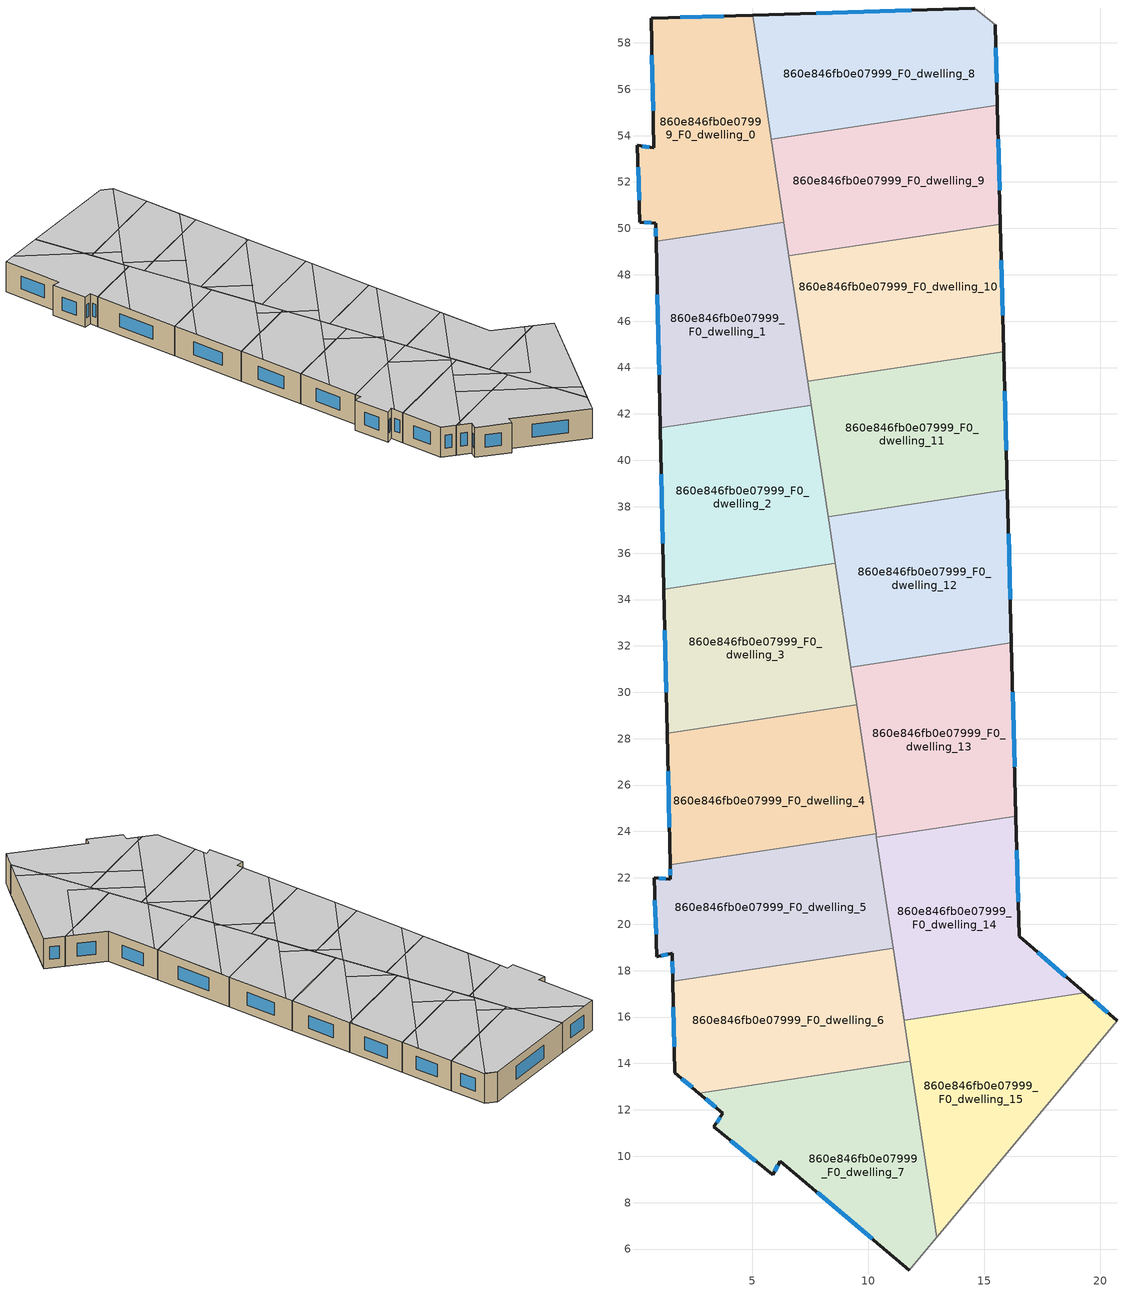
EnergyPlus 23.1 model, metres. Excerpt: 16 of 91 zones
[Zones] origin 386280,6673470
860e846fb0e07999_F0_dwelling_0
 floor ground (EU_floor_Construction): 5.01,59.19 6.36,50.27 0.85,49.44 0.84,50.23 0.15,50.27 0.05,53.58 0.76,53.47 0.64,59.05 z0
 wall outside (EU_wall_Construction): 5.01,59.19 0.64,59.05 0.76,53.47 0.05,53.58 0.15,50.27 0.84,50.23 0.85,49.44 z0:3
 wall to 860e846fb0e07999_F0_dwelling_1 (EU_wall_Construction): 0.85,49.44 6.36,50.27 z0:3
 wall to 860e846fb0e07999_F0_dwelling_8 (EU_wall_Construction): 5.82,53.83 5.01,59.19 z0:3
 wall to 860e846fb0e07999_F0_dwelling_9 (EU_wall_Construction): 6.36,50.27 5.82,53.83 z0:3
 window (EU_Window_Construction): 0.56,53.5 0.25,53.54 / 0.67,57.46 0.73,55.06 / 3.76,59.15 1.89,59.09 / 0.84,50 0.85,49.66 / 0.34,50.26 0.64,50.24 / 0.08,52.63 0.12,51.21 z0.86:2.14
 ceiling to 860e846fb0e07999_F1_dwelling_1 (EU_floor_Construction): 5.58,50.15 6.28,50.77 5.72,54.51 1.7,59.09 0.64,59.05 0.76,53.47 0.05,53.58 0.15,50.27 0.84,50.23 0.85,49.44 z3
 ceiling to 860e846fb0e07999_F1_dwelling_0 (EU_floor_Construction): 5.72,54.51 5.01,59.19 1.7,59.09 z3
 ceiling to 860e846fb0e07999_F1_dwelling_3 (EU_floor_Construction): 6.36,50.27 6.28,50.77 5.58,50.15 z3
860e846fb0e07999_F0_dwelling_1
 floor ground (EU_floor_Construction): 6.36,50.27 7.55,42.38 1.03,41.39 0.85,49.44 z0
 wall outside (EU_wall_Construction): 0.85,49.44 1.03,41.39 z0:3
 wall to 860e846fb0e07999_F0_dwelling_2 (EU_wall_Construction): 1.03,41.39 7.55,42.38 z0:3
 wall to 860e846fb0e07999_F0_dwelling_10 (EU_wall_Construction): 7.39,43.42 6.58,48.81 z0:3
 wall to 860e846fb0e07999_F0_dwelling_11 (EU_wall_Construction): 7.55,42.38 7.39,43.42 z0:3
 wall to 860e846fb0e07999_F0_dwelling_9 (EU_wall_Construction): 6.58,48.81 6.36,50.27 z0:3
 window (EU_Window_Construction): 0.91,47.14 0.98,43.69 z0.86:2.14
 ceiling to 860e846fb0e07999_F1_dwelling_3 (EU_floor_Construction): 4.25,41.88 7.23,44.49 6.36,50.27 5.58,50.15 0.93,46.07 1.04,41.4 z3
 ceiling adiabatic (EU_roof_Construction): 7.55,42.38 7.23,44.49 4.25,41.88 z3
 ceiling to 860e846fb0e07999_F1_dwelling_1 (EU_floor_Construction): 5.58,50.15 0.85,49.44 0.93,46.07 z3
860e846fb0e07999_F0_dwelling_10
 floor ground (EU_floor_Construction): 15.7,50.19 15.84,44.69 7.39,43.42 6.58,48.81 z0
 wall outside (EU_wall_Construction): 15.84,44.69 15.7,50.19 z0:3
 wall to 860e846fb0e07999_F0_dwelling_9 (EU_wall_Construction): 15.7,50.19 6.58,48.81 z0:3
 wall to 860e846fb0e07999_F0_dwelling_11 (EU_wall_Construction): 7.39,43.42 15.84,44.69 z0:3
 window (EU_Window_Construction): 15.8,46.26 15.74,48.62 z0.86:2.14
 ceiling to 860e846fb0e07999_F1_dwelling_4 (EU_floor_Construction): 15.47,44.64 15.84,44.96 15.7,50.19 13.3,49.83 7.23,44.49 7.39,43.42 z3
 ceiling to 860e846fb0e07999_F1_dwelling_6 (EU_floor_Construction): 15.84,44.69 15.84,44.96 15.47,44.64 z3
 ceiling to 860e846fb0e07999_F1_dwelling_2 (EU_floor_Construction): 13.3,49.83 8.21,49.06 10.05,46.97 z3
 ceiling to 860e846fb0e07999_F1_dwelling_3 (EU_floor_Construction): 10.05,46.97 8.21,49.06 6.58,48.81 7.23,44.49 z3
860e846fb0e07999_F0_dwelling_11
 floor ground (EU_floor_Construction): 15.84,44.69 16,38.72 8.27,37.56 7.39,43.42 z0
 wall outside (EU_wall_Construction): 16,38.72 15.84,44.69 z0:3
 wall to 860e846fb0e07999_F0_dwelling_12 (EU_wall_Construction): 8.27,37.56 16,38.72 z0:3
 wall to 860e846fb0e07999_F0_dwelling_2 (EU_wall_Construction): 7.55,42.38 8.27,37.56 z0:3
 window (EU_Window_Construction): 15.95,40.43 15.89,42.99 z0.86:2.14
 ceiling to 860e846fb0e07999_F1_dwelling_6 (EU_floor_Construction): 16,38.72 15.84,44.69 15.47,44.64 8.17,38.23 8.27,37.56 z3
 ceiling to 860e846fb0e07999_F1_dwelling_4 (EU_floor_Construction): 15.47,44.64 7.39,43.42 7.42,43.2 10.21,40.02 z3
 ceiling to 860e846fb0e07999_F1_dwelling_5 (EU_floor_Construction): 10.21,40.02 7.42,43.2 8.17,38.23 z3
860e846fb0e07999_F0_dwelling_12
 floor ground (EU_floor_Construction): 16,38.72 16.17,32.13 9.25,31.09 8.27,37.56 z0
 wall outside (EU_wall_Construction): 16.17,32.13 16,38.72 z0:3
 wall to 860e846fb0e07999_F0_dwelling_13 (EU_wall_Construction): 9.25,31.09 16.17,32.13 z0:3
 wall to 860e846fb0e07999_F0_dwelling_3 (EU_wall_Construction): 8.58,35.56 9.25,31.09 z0:3
 wall to 860e846fb0e07999_F0_dwelling_2 (EU_wall_Construction): 8.27,37.56 8.58,35.55 z0:3
 window (EU_Window_Construction): 16.12,34.01 16.05,36.84 z0.86:2.14
 ceiling to 860e846fb0e07999_F1_dwelling_8 (EU_floor_Construction): 16.17,32.13 16.02,38.03 9.12,31.98 9.25,31.09 z3
 ceiling to 860e846fb0e07999_F1_dwelling_6 (EU_floor_Construction): 16.02,38.03 16,38.72 8.27,37.56 8.65,35.06 10.38,33.09 z3
 ceiling to 860e846fb0e07999_F1_dwelling_7 (EU_floor_Construction): 10.38,33.09 8.65,35.06 9.12,31.98 z3
860e846fb0e07999_F0_dwelling_13
 floor ground (EU_floor_Construction): 16.17,32.13 16.36,24.66 10.36,23.76 9.25,31.09 z0
 wall outside (EU_wall_Construction): 16.36,24.66 16.17,32.13 z0:3
 wall to 860e846fb0e07999_F0_dwelling_14 (EU_wall_Construction): 10.36,23.76 16.36,24.66 z0:3
 wall to 860e846fb0e07999_F0_dwelling_4 (EU_wall_Construction): 9.5,29.46 10.34,23.89 z0:3
 wall to 860e846fb0e07999_F0_dwelling_3 (EU_wall_Construction): 9.25,31.09 9.49,29.46 z0:3
 wall to 860e846fb0e07999_F0_dwelling_5 (EU_wall_Construction): 10.34,23.89 10.36,23.76 z0:3
 window (EU_Window_Construction): 16.31,26.8 16.23,30 z0.86:2.14
 ceiling to 860e846fb0e07999_F1_dwelling_10 (EU_floor_Construction): 16.36,24.66 16.19,31.27 10.04,25.87 10.36,23.76 z3
 ceiling to 860e846fb0e07999_F1_dwelling_8 (EU_floor_Construction): 16.19,31.27 16.17,32.13 9.25,31.09 9.92,26.61 10.34,26.14 z3
 ceiling to 860e846fb0e07999_F1_dwelling_9 (EU_floor_Construction): 10.34,26.14 9.92,26.61 10.04,25.87 z3
860e846fb0e07999_F0_dwelling_14
 floor ground (EU_floor_Construction): 16.36,24.66 16.5,19.49 19.34,17.05 11.54,15.87 10.36,23.76 z0
 wall outside (EU_wall_Construction): 19.34,17.05 16.5,19.49 16.36,24.66 z0:3
 wall to 860e846fb0e07999_F0_dwelling_15 (EU_wall_Construction): 11.08,18.98 11.54,15.87 19.34,17.05 z0:3
 wall to 860e846fb0e07999_F0_dwelling_5 (EU_wall_Construction): 10.36,23.76 11.08,18.98 z0:3
 window (EU_Window_Construction): 16.46,20.97 16.4,23.18 / 18.53,17.74 17.31,18.79 z0.86:2.14
 ceiling to 860e846fb0e07999_F1_dwelling_12 (EU_floor_Construction): 17.98,16.84 18.77,17.53 16.5,19.49 16.37,24.28 10.99,19.55 11.54,15.87 z3
 ceiling to 860e846fb0e07999_F1_dwelling_10 (EU_floor_Construction): 16.37,24.28 16.36,24.66 10.36,23.76 10.99,19.55 z3
 ceiling to 860e846fb0e07999_F1_dwelling_13 (EU_floor_Construction): 19.34,17.05 18.77,17.53 17.98,16.84 z3
860e846fb0e07999_F0_dwelling_15
 floor ground (EU_floor_Construction): 19.34,17.05 20.73,15.84 12.96,6.51 11.08,18.98 11.54,15.87 z0
 wall outside (EU_wall_Construction): 20.73,15.84 19.34,17.05 z0:3
 wall adiabatic (EU_wall_Construction): 12.96,6.51 20.73,15.84 z0:3
 wall to 860e846fb0e07999_F0_dwelling_7 (EU_wall_Construction): 11.81,14.1 12.96,6.51 z0:3
 wall to 860e846fb0e07999_F0_dwelling_6 (EU_wall_Construction): 11.08,18.98 11.81,14.1 z0:3
 window (EU_Window_Construction): 20.33,16.19 19.73,16.7 z0.86:2.14
 ceiling to 860e846fb0e07999_F1_dwelling_13 (EU_floor_Construction): 14.09,7.87 20.73,15.84 19.34,17.05 17.98,16.84 13.32,12.75 11.74,14.55 12.47,9.7 z3
 ceiling to 860e846fb0e07999_F1_dwelling_14 (EU_floor_Construction): 12.96,6.51 14.09,7.87 12.47,9.7 z3
 ceiling to 860e846fb0e07999_F1_dwelling_12 (EU_floor_Construction): 17.98,16.84 11.54,15.87 11.08,18.98 11.74,14.55 13.32,12.75 z3
860e846fb0e07999_F0_dwelling_2
 floor ground (EU_floor_Construction): 7.55,42.38 8.58,35.55 1.19,34.44 1.03,41.39 z0
 wall outside (EU_wall_Construction): 1.03,41.39 1.19,34.44 z0:3
 wall to 860e846fb0e07999_F0_dwelling_3 (EU_wall_Construction): 1.19,34.44 8.58,35.55 z0:3
 window (EU_Window_Construction): 1.08,39.41 1.15,36.43 z0.86:2.14
 ceiling to 860e846fb0e07999_F1_dwelling_5 (EU_floor_Construction): 8.17,38.23 7.55,42.38 4.25,41.88 1.09,39.1 1.19,34.44 4.41,34.93 z3
 ceiling to 860e846fb0e07999_F1_dwelling_3 (EU_floor_Construction): 4.25,41.88 1.04,41.4 1.09,39.1 z3
 ceiling to 860e846fb0e07999_F1_dwelling_7 (EU_floor_Construction): 8.26,35.51 6.87,37.09 4.41,34.93 z3
 ceiling to 860e846fb0e07999_F1_dwelling_6 (EU_floor_Construction): 8.58,35.55 8.17,38.23 6.87,37.09 8.26,35.51 z3
860e846fb0e07999_F0_dwelling_3
 floor ground (EU_floor_Construction): 8.58,35.55 9.49,29.46 1.33,28.23 1.19,34.44 z0
 wall outside (EU_wall_Construction): 1.19,34.44 1.33,28.23 z0:3
 wall to 860e846fb0e07999_F0_dwelling_4 (EU_wall_Construction): 1.33,28.23 9.49,29.46 z0:3
 window (EU_Window_Construction): 1.23,32.67 1.29,30 z0.86:2.14
 ceiling to 860e846fb0e07999_F1_dwelling_7 (EU_floor_Construction): 5.57,28.87 9.12,31.98 8.65,35.06 8.26,35.51 4.41,34.93 1.24,32.15 1.33,28.23 z3
 ceiling to 860e846fb0e07999_F1_dwelling_9 (EU_floor_Construction): 7.67,29.18 6.91,30.04 5.57,28.87 z3
 ceiling to 860e846fb0e07999_F1_dwelling_8 (EU_floor_Construction): 9.49,29.46 9.12,31.98 6.91,30.04 7.67,29.18 z3
 ceiling to 860e846fb0e07999_F1_dwelling_6 (EU_floor_Construction): 8.65,35.06 8.58,35.55 8.26,35.51 z3
 ceiling to 860e846fb0e07999_F1_dwelling_5 (EU_floor_Construction): 4.41,34.93 1.19,34.44 1.24,32.15 z3
860e846fb0e07999_F0_dwelling_4
 floor ground (EU_floor_Construction): 9.49,29.46 10.34,23.89 1.46,22.56 1.33,28.23 z0
 wall outside (EU_wall_Construction): 1.33,28.23 1.46,22.56 z0:3
 wall to 860e846fb0e07999_F0_dwelling_5 (EU_wall_Construction): 1.46,22.56 10.34,23.89 z0:3
 window (EU_Window_Construction): 1.37,26.61 1.42,24.18 z0.86:2.14
 ceiling to 860e846fb0e07999_F1_dwelling_9 (EU_floor_Construction): 7.26,23.43 10.04,25.87 9.92,26.61 7.67,29.18 5.57,28.87 1.4,25.21 1.46,22.56 z3
 ceiling to 860e846fb0e07999_F1_dwelling_7 (EU_floor_Construction): 5.57,28.87 1.33,28.23 1.4,25.21 z3
 ceiling to 860e846fb0e07999_F1_dwelling_8 (EU_floor_Construction): 9.92,26.61 9.49,29.46 7.67,29.18 z3
 ceiling to 860e846fb0e07999_F1_dwelling_10 (EU_floor_Construction): 10.34,23.89 10.04,25.87 7.28,23.45 7.3,23.44 z3
860e846fb0e07999_F0_dwelling_5
 floor ground (EU_floor_Construction): 10.34,23.89 11.08,18.98 1.57,17.54 1.55,18.76 0.89,18.6 0.77,22.01 1.47,21.95 1.46,22.56 z0
 wall outside (EU_wall_Construction): 1.46,22.56 1.47,21.95 0.77,22.01 0.89,18.6 1.55,18.76 1.57,17.54 z0:3
 wall to 860e846fb0e07999_F0_dwelling_6 (EU_wall_Construction): 1.57,17.54 11.08,18.98 z0:3
 window (EU_Window_Construction): 1.27,21.96 0.97,21.99 / 1.46,22.38 1.47,22.12 / 1.55,18.41 1.57,17.89 / 1.08,18.64 1.36,18.71 / 0.8,21.03 0.85,19.57 z0.86:2.14
 ceiling to 860e846fb0e07999_F1_dwelling_11 (EU_floor_Construction): 10.18,18.84 10.83,19.41 7.3,23.44 7.26,23.43 1.55,18.43 1.57,17.54 z3
 ceiling to 860e846fb0e07999_F1_dwelling_9 (EU_floor_Construction): 7.26,23.43 1.46,22.56 1.47,21.95 0.77,22.01 0.89,18.6 1.55,18.76 1.55,18.43 z3
 ceiling to 860e846fb0e07999_F1_dwelling_10 (EU_floor_Construction): 10.99,19.55 10.34,23.89 7.3,23.44 10.83,19.41 z3
 ceiling to 860e846fb0e07999_F1_dwelling_12 (EU_floor_Construction): 11.08,18.98 10.99,19.55 10.18,18.84 z3
860e846fb0e07999_F0_dwelling_6
 floor ground (EU_floor_Construction): 11.08,18.98 11.81,14.09 2.7,12.72 1.66,13.59 1.57,17.54 z0
 wall outside (EU_wall_Construction): 1.57,17.54 1.66,13.59 2.7,12.72 z0:3
 wall to 860e846fb0e07999_F0_dwelling_7 (EU_wall_Construction): 2.7,12.72 11.81,14.09 z0:3
 window (EU_Window_Construction): 1.96,13.34 2.4,12.97 / 1.6,16.41 1.64,14.72 z0.86:2.14
 ceiling to 860e846fb0e07999_F1_dwelling_11 (EU_floor_Construction): 10.18,18.84 1.57,17.54 1.66,13.59 2.7,12.72 3.31,12.81 z3
 ceiling to 860e846fb0e07999_F1_dwelling_13 (EU_floor_Construction): 11.81,14.09 11.74,14.55 8.93,17.75 6.95,16 8.99,13.67 z3
 ceiling to 860e846fb0e07999_F1_dwelling_12 (EU_floor_Construction): 11.74,14.55 11.08,18.98 10.18,18.84 8.93,17.75 z3
 ceiling adiabatic (EU_roof_Construction): 8.99,13.67 6.95,16 3.31,12.81 z3
860e846fb0e07999_F0_dwelling_7
 floor ground (EU_floor_Construction): 11.81,14.09 12.96,6.51 11.78,5.09 6.2,9.78 5.88,9.19 3.35,11.27 3.73,11.85 2.7,12.72 z0
 wall outside (EU_wall_Construction): 2.7,12.72 3.73,11.85 3.35,11.27 5.88,9.19 6.2,9.78 11.78,5.09 z0:3
 wall adiabatic (EU_wall_Construction): 11.78,5.09 12.96,6.51 z0:3
 window (EU_Window_Construction): 3.62,11.69 3.46,11.43 / 2.99,12.47 3.44,12.1 / 7.79,8.44 10.18,6.43 / 5.97,9.36 6.11,9.61 / 4.07,10.67 5.15,9.79 z0.86:2.14
 ceiling to 860e846fb0e07999_F1_dwelling_14 (EU_floor_Construction): 11.78,5.09 12.96,6.51 12.47,9.7 8.99,13.67 3.31,12.81 2.96,12.5 3.73,11.85 3.35,11.27 5.88,9.19 6.2,9.78 z3
 ceiling to 860e846fb0e07999_F1_dwelling_13 (EU_floor_Construction): 12.47,9.7 11.81,14.09 8.99,13.67 z3
 ceiling to 860e846fb0e07999_F1_dwelling_11 (EU_floor_Construction): 3.31,12.81 2.7,12.72 2.96,12.5 z3
860e846fb0e07999_F0_dwelling_8
 floor ground (EU_floor_Construction): 15.48,58.77 15.57,55.3 5.82,53.83 5.01,59.19 14.6,59.5 z0
 wall outside (EU_wall_Construction): 14.6,59.5 5.01,59.19 / 15.57,55.3 15.48,58.77 z0:3
 wall adiabatic (EU_wall_Construction): 15.48,58.77 14.6,59.5 z0:3
 wall to 860e846fb0e07999_F0_dwelling_9 (EU_wall_Construction): 5.82,53.83 15.57,55.3 z0:3
 window (EU_Window_Construction): 11.86,59.41 7.75,59.28 / 15.54,56.3 15.5,57.78 z0.86:2.14
 ceiling to 860e846fb0e07999_F1_dwelling_0 (EU_floor_Construction): 10.6,54.55 15.44,58.8 14.6,59.5 5.01,59.19 5.72,54.51 6.25,53.9 z3
 ceiling to 860e846fb0e07999_F1_dwelling_2 (EU_floor_Construction): 15.57,55.3 15.48,58.77 15.44,58.8 10.6,54.55 z3
 ceiling to 860e846fb0e07999_F1_dwelling_1 (EU_floor_Construction): 6.25,53.9 5.72,54.51 5.82,53.83 z3
860e846fb0e07999_F0_dwelling_9
 floor ground (EU_floor_Construction): 15.57,55.3 15.7,50.19 6.58,48.81 5.82,53.83 z0
 wall outside (EU_wall_Construction): 15.7,50.19 15.57,55.3 z0:3
 window (EU_Window_Construction): 15.66,51.65 15.61,53.84 z0.86:2.14
 ceiling to 860e846fb0e07999_F1_dwelling_2 (EU_floor_Construction): 13.3,49.83 15.66,51.89 15.57,55.3 10.6,54.55 6.53,50.98 8.21,49.06 z3
 ceiling to 860e846fb0e07999_F1_dwelling_1 (EU_floor_Construction): 6.53,50.98 7.82,52.12 6.25,53.9 5.82,53.83 6.28,50.77 z3
 ceiling to 860e846fb0e07999_F1_dwelling_4 (EU_floor_Construction): 15.7,50.19 15.66,51.89 13.3,49.83 z3
 ceiling to 860e846fb0e07999_F1_dwelling_3 (EU_floor_Construction): 8.21,49.06 6.53,50.98 6.28,50.77 6.58,48.81 z3
 ceiling to 860e846fb0e07999_F1_dwelling_0 (EU_floor_Construction): 10.6,54.55 6.25,53.9 7.82,52.12 z3
[Building]
EU S2 Campaign: North Axis=0; Terrain=City; Solar Distribution=FullExterior
[Site:Location]
Helsinki-Vantaa.AP: Latitude=60.317; Longitude=24.963; Time Zone=2; Elevation=54.6
[SizingPeriod:WeatherFileDays]
AnnualSizingPeriod: Begin Month=1; Begin Day of Month=1; End Month=12; End Day of Month=31; Day of Week for Start Day=Monday; Use Weather File Daylight Saving Period=No; Use Weather File Rain and Snow Indicators=No
[MATERIAL]
EU_InternalMass_Material: Roughness=MediumRough; Thickness=0.1; Conductivity=1; Density=1800; Specific Heat=900; Thermal Absorptance=0.9; Solar Absorptance=0.7; Visible Absorptance=0.7
[MATERIAL:NOMASS] Roughness=MediumRough; Thermal Absorptance=0.9; Solar Absorptance=0.7; Visible Absorptance=0.7
Name | Thermal Resistance
EU_wall_NoMass | 1.10183
EU_roof_NoMass; EU_floor_NoMass | 1.70606
[WINDOWMATERIAL:SIMPLEGLAZINGSYSTEM]
EU_Window_SimpleGlazing: UFactor=3.11035; Solar Heat Gain Coefficient=0.8; Visible Transmittance=0.8
[CONSTRUCTION]
EU_wall_Construction: EU_wall_NoMass
EU_roof_Construction: EU_roof_NoMass
EU_floor_Construction: EU_floor_NoMass
EU_Window_Construction: EU_Window_SimpleGlazing
EU_InternalMass_Construction: EU_InternalMass_Material
[ZONE] Type=1; Multiplier=1; Ceiling Height=autocalculate; Floor Area=autocalculate; Part of Total Floor Area=Yes
Name | Volume
860e846fb0e07999_F0_dwelling_0; 860e846fb0e07999_F0_dwelling_5 | 145.418
860e846fb0e07999_F0_dwelling_1 | 145.423
860e846fb0e07999_F0_dwelling_10 | 145.442
860e846fb0e07999_F0_dwelling_11 | 145.414
860e846fb0e07999_F0_dwelling_12; 860e846fb0e07999_F0_dwelling_15 | 145.436
860e846fb0e07999_F0_dwelling_13 | 145.404
860e846fb0e07999_F0_dwelling_14 | 145.426
860e846fb0e07999_F0_dwelling_2 | 145.438
860e846fb0e07999_F0_dwelling_3 | 145.401
860e846fb0e07999_F0_dwelling_4 | 145.444
860e846fb0e07999_F0_dwelling_6 | 145.427
860e846fb0e07999_F0_dwelling_7 | 145.397
860e846fb0e07999_F0_dwelling_8 | 145.435
860e846fb0e07999_F0_dwelling_9 | 145.425
[INTERNALMASS] Construction=EU_InternalMass_Construction
Name | Zone or ZoneList | Surface Area
860e846fb0e07999_F0_dwelling_0_EU_InternalMass | 860e846fb0e07999_F0_dwelling_0 | 48.4721
860e846fb0e07999_F0_dwelling_1_EU_InternalMass | 860e846fb0e07999_F0_dwelling_1 | 48.4743
860e846fb0e07999_F0_dwelling_2_EU_InternalMass | 860e846fb0e07999_F0_dwelling_2 | 48.4793
860e846fb0e07999_F0_dwelling_3_EU_InternalMass | 860e846fb0e07999_F0_dwelling_3 | 48.467
860e846fb0e07999_F0_dwelling_4_EU_InternalMass | 860e846fb0e07999_F0_dwelling_4 | 48.4817
860e846fb0e07999_F0_dwelling_5_EU_InternalMass | 860e846fb0e07999_F0_dwelling_5 | 48.4725
860e846fb0e07999_F0_dwelling_6_EU_InternalMass | 860e846fb0e07999_F0_dwelling_6 | 48.4757
860e846fb0e07999_F0_dwelling_7_EU_InternalMass | 860e846fb0e07999_F0_dwelling_7 | 48.4656
860e846fb0e07999_F0_dwelling_8_EU_InternalMass | 860e846fb0e07999_F0_dwelling_8 | 48.4783
860e846fb0e07999_F0_dwelling_9_EU_InternalMass | 860e846fb0e07999_F0_dwelling_9 | 48.4752
860e846fb0e07999_F0_dwelling_10_EU_InternalMass | 860e846fb0e07999_F0_dwelling_10 | 48.4807
860e846fb0e07999_F0_dwelling_11_EU_InternalMass | 860e846fb0e07999_F0_dwelling_11 | 48.4708
860e846fb0e07999_F0_dwelling_12_EU_InternalMass | 860e846fb0e07999_F0_dwelling_12 | 48.4788
860e846fb0e07999_F0_dwelling_13_EU_InternalMass | 860e846fb0e07999_F0_dwelling_13 | 48.4683
860e846fb0e07999_F0_dwelling_14_EU_InternalMass | 860e846fb0e07999_F0_dwelling_14 | 48.4749
860e846fb0e07999_F0_dwelling_15_EU_InternalMass | 860e846fb0e07999_F0_dwelling_15 | 48.483
[OTHEREQUIPMENT] Fuel Type=Electricity; Design Level Calculation Method=Watts/Area; Power per Zone Floor Area=1; Fraction Latent=0; Fraction Radiant=0; Fraction Lost=0; Carbon Dioxide Generation Rate=0; EndUse Subcategory=EU_Step8_InternalGains
Name | Zone or ZoneList or Space or SpaceList | Schedule
EU_Step8_InternalGain_860e846fb0e07999_F0_dwelling_0_f000 | 860e846fb0e07999_F0_dwelling_0 | EU_Step8_GainSchedule_860e846fb0e07999_F0_dwelling_0_f000
EU_Step8_InternalGain_860e846fb0e07999_F0_dwelling_1_f000 | 860e846fb0e07999_F0_dwelling_1 | EU_Step8_GainSchedule_860e846fb0e07999_F0_dwelling_1_f000
EU_Step8_InternalGain_860e846fb0e07999_F0_dwelling_2_f000 | 860e846fb0e07999_F0_dwelling_2 | EU_Step8_GainSchedule_860e846fb0e07999_F0_dwelling_2_f000
EU_Step8_InternalGain_860e846fb0e07999_F0_dwelling_3_f000 | 860e846fb0e07999_F0_dwelling_3 | EU_Step8_GainSchedule_860e846fb0e07999_F0_dwelling_3_f000
EU_Step8_InternalGain_860e846fb0e07999_F0_dwelling_4_f000 | 860e846fb0e07999_F0_dwelling_4 | EU_Step8_GainSchedule_860e846fb0e07999_F0_dwelling_4_f000
EU_Step8_InternalGain_860e846fb0e07999_F0_dwelling_5_f000 | 860e846fb0e07999_F0_dwelling_5 | EU_Step8_GainSchedule_860e846fb0e07999_F0_dwelling_5_f000
EU_Step8_InternalGain_860e846fb0e07999_F0_dwelling_6_f000 | 860e846fb0e07999_F0_dwelling_6 | EU_Step8_GainSchedule_860e846fb0e07999_F0_dwelling_6_f000
EU_Step8_InternalGain_860e846fb0e07999_F0_dwelling_7_f000 | 860e846fb0e07999_F0_dwelling_7 | EU_Step8_GainSchedule_860e846fb0e07999_F0_dwelling_7_f000
EU_Step8_InternalGain_860e846fb0e07999_F0_dwelling_8_f000 | 860e846fb0e07999_F0_dwelling_8 | EU_Step8_GainSchedule_860e846fb0e07999_F0_dwelling_8_f000
EU_Step8_InternalGain_860e846fb0e07999_F0_dwelling_9_f000 | 860e846fb0e07999_F0_dwelling_9 | EU_Step8_GainSchedule_860e846fb0e07999_F0_dwelling_9_f000
EU_Step8_InternalGain_860e846fb0e07999_F0_dwelling_10_f000 | 860e846fb0e07999_F0_dwelling_10 | EU_Step8_GainSchedule_860e846fb0e07999_F0_dwelling_10_f000
EU_Step8_InternalGain_860e846fb0e07999_F0_dwelling_11_f000 | 860e846fb0e07999_F0_dwelling_11 | EU_Step8_GainSchedule_860e846fb0e07999_F0_dwelling_11_f000
EU_Step8_InternalGain_860e846fb0e07999_F0_dwelling_12_f000 | 860e846fb0e07999_F0_dwelling_12 | EU_Step8_GainSchedule_860e846fb0e07999_F0_dwelling_12_f000
EU_Step8_InternalGain_860e846fb0e07999_F0_dwelling_13_f000 | 860e846fb0e07999_F0_dwelling_13 | EU_Step8_GainSchedule_860e846fb0e07999_F0_dwelling_13_f000
EU_Step8_InternalGain_860e846fb0e07999_F0_dwelling_14_f000 | 860e846fb0e07999_F0_dwelling_14 | EU_Step8_GainSchedule_860e846fb0e07999_F0_dwelling_14_f000
EU_Step8_InternalGain_860e846fb0e07999_F0_dwelling_15_f000 | 860e846fb0e07999_F0_dwelling_15 | EU_Step8_GainSchedule_860e846fb0e07999_F0_dwelling_15_f000
[ZONEVENTILATION:DESIGNFLOWRATE] Schedule=EU_AlwaysOn; Design Flow Rate Calculation Method=AirChanges/Hour; Air Changes per Hour=0.756316; Ventilation Type=Natural; Fan Pressure Rise=0; Fan Total Efficiency=1; Constant Term Coefficient=1; Temperature Term Coefficient=0; Velocity Term Coefficient=0; Velocity Squared Term Coefficient=0; Minimum Indoor Temperature=-100; Maximum Indoor Temperature=100; Delta Temperature=-100; Minimum Outdoor Temperature=-100; Maximum Outdoor Temperature=100; Maximum Wind Speed=40
Name | Zone or ZoneList or Space or SpaceList
EU_ConstantAir_860e846fb0e07999_F0_dwelling_0 | 860e846fb0e07999_F0_dwelling_0
EU_ConstantAir_860e846fb0e07999_F0_dwelling_1 | 860e846fb0e07999_F0_dwelling_1
EU_ConstantAir_860e846fb0e07999_F0_dwelling_2 | 860e846fb0e07999_F0_dwelling_2
EU_ConstantAir_860e846fb0e07999_F0_dwelling_3 | 860e846fb0e07999_F0_dwelling_3
EU_ConstantAir_860e846fb0e07999_F0_dwelling_4 | 860e846fb0e07999_F0_dwelling_4
EU_ConstantAir_860e846fb0e07999_F0_dwelling_5 | 860e846fb0e07999_F0_dwelling_5
EU_ConstantAir_860e846fb0e07999_F0_dwelling_6 | 860e846fb0e07999_F0_dwelling_6
EU_ConstantAir_860e846fb0e07999_F0_dwelling_7 | 860e846fb0e07999_F0_dwelling_7
EU_ConstantAir_860e846fb0e07999_F0_dwelling_8 | 860e846fb0e07999_F0_dwelling_8
EU_ConstantAir_860e846fb0e07999_F0_dwelling_9 | 860e846fb0e07999_F0_dwelling_9
EU_ConstantAir_860e846fb0e07999_F0_dwelling_10 | 860e846fb0e07999_F0_dwelling_10
EU_ConstantAir_860e846fb0e07999_F0_dwelling_11 | 860e846fb0e07999_F0_dwelling_11
EU_ConstantAir_860e846fb0e07999_F0_dwelling_12 | 860e846fb0e07999_F0_dwelling_12
EU_ConstantAir_860e846fb0e07999_F0_dwelling_13 | 860e846fb0e07999_F0_dwelling_13
EU_ConstantAir_860e846fb0e07999_F0_dwelling_14 | 860e846fb0e07999_F0_dwelling_14
EU_ConstantAir_860e846fb0e07999_F0_dwelling_15 | 860e846fb0e07999_F0_dwelling_15
[HVACTEMPLATE:THERMOSTAT] Constant Heating Setpoint=20; Constant Cooling Setpoint=50
EU_HeatOnly_860e846fb0e07999_F0_dwelling_0; EU_HeatOnly_860e846fb0e07999_F0_dwelling_1; EU_HeatOnly_860e846fb0e07999_F0_dwelling_2; EU_HeatOnly_860e846fb0e07999_F0_dwelling_3; EU_HeatOnly_860e846fb0e07999_F0_dwelling_4; EU_HeatOnly_860e846fb0e07999_F0_dwelling_5; EU_HeatOnly_860e846fb0e07999_F0_dwelling_6; EU_HeatOnly_860e846fb0e07999_F0_dwelling_7; EU_HeatOnly_860e846fb0e07999_F0_dwelling_8; EU_HeatOnly_860e846fb0e07999_F0_dwelling_9; EU_HeatOnly_860e846fb0e07999_F0_dwelling_10; EU_HeatOnly_860e846fb0e07999_F0_dwelling_11; EU_HeatOnly_860e846fb0e07999_F0_dwelling_12; EU_HeatOnly_860e846fb0e07999_F0_dwelling_13; EU_HeatOnly_860e846fb0e07999_F0_dwelling_14; EU_HeatOnly_860e846fb0e07999_F0_dwelling_15; EU_HeatOnly_860e846fb0e07999_F1_dwelling_0; EU_HeatOnly_860e846fb0e07999_F1_dwelling_1; EU_HeatOnly_860e846fb0e07999_F1_dwelling_2; EU_HeatOnly_860e846fb0e07999_F1_dwelling_3; EU_HeatOnly_860e846fb0e07999_F1_dwelling_4; EU_HeatOnly_860e846fb0e07999_F1_dwelling_5; EU_HeatOnly_860e846fb0e07999_F1_dwelling_6; EU_HeatOnly_860e846fb0e07999_F1_dwelling_7; EU_HeatOnly_860e846fb0e07999_F1_dwelling_8; EU_HeatOnly_860e846fb0e07999_F1_dwelling_9; EU_HeatOnly_860e846fb0e07999_F1_dwelling_10; EU_HeatOnly_860e846fb0e07999_F1_dwelling_11; EU_HeatOnly_860e846fb0e07999_F1_dwelling_12; EU_HeatOnly_860e846fb0e07999_F1_dwelling_13; EU_HeatOnly_860e846fb0e07999_F1_dwelling_14; EU_HeatOnly_860e846fb0e07999_F2_dwelling_0; EU_HeatOnly_860e846fb0e07999_F2_dwelling_1; EU_HeatOnly_860e846fb0e07999_F2_dwelling_2; EU_HeatOnly_860e846fb0e07999_F2_dwelling_3; EU_HeatOnly_860e846fb0e07999_F2_dwelling_4; EU_HeatOnly_860e846fb0e07999_F2_dwelling_5; EU_HeatOnly_860e846fb0e07999_F2_dwelling_6; EU_HeatOnly_860e846fb0e07999_F2_dwelling_7; EU_HeatOnly_860e846fb0e07999_F2_dwelling_8; EU_HeatOnly_860e846fb0e07999_F2_dwelling_9; EU_HeatOnly_860e846fb0e07999_F2_dwelling_10; EU_HeatOnly_860e846fb0e07999_F2_dwelling_11; EU_HeatOnly_860e846fb0e07999_F2_dwelling_12; EU_HeatOnly_860e846fb0e07999_F2_dwelling_13; EU_HeatOnly_860e846fb0e07999_F2_dwelling_14; EU_HeatOnly_860e846fb0e07999_F3_dwelling_0; EU_HeatOnly_860e846fb0e07999_F3_dwelling_1; EU_HeatOnly_860e846fb0e07999_F3_dwelling_2; EU_HeatOnly_860e846fb0e07999_F3_dwelling_3; EU_HeatOnly_860e846fb0e07999_F3_dwelling_4; EU_HeatOnly_860e846fb0e07999_F3_dwelling_5; EU_HeatOnly_860e846fb0e07999_F3_dwelling_6; EU_HeatOnly_860e846fb0e07999_F3_dwelling_7; EU_HeatOnly_860e846fb0e07999_F3_dwelling_8; EU_HeatOnly_860e846fb0e07999_F3_dwelling_9; EU_HeatOnly_860e846fb0e07999_F3_dwelling_10; EU_HeatOnly_860e846fb0e07999_F3_dwelling_11; EU_HeatOnly_860e846fb0e07999_F3_dwelling_12; EU_HeatOnly_860e846fb0e07999_F3_dwelling_13; EU_HeatOnly_860e846fb0e07999_F3_dwelling_14; EU_HeatOnly_860e846fb0e07999_F4_dwelling_0; EU_HeatOnly_860e846fb0e07999_F4_dwelling_1; EU_HeatOnly_860e846fb0e07999_F4_dwelling_2; EU_HeatOnly_860e846fb0e07999_F4_dwelling_3; EU_HeatOnly_860e846fb0e07999_F4_dwelling_4; EU_HeatOnly_860e846fb0e07999_F4_dwelling_5; EU_HeatOnly_860e846fb0e07999_F4_dwelling_6; EU_HeatOnly_860e846fb0e07999_F4_dwelling_7; EU_HeatOnly_860e846fb0e07999_F4_dwelling_8; EU_HeatOnly_860e846fb0e07999_F4_dwelling_9; EU_HeatOnly_860e846fb0e07999_F4_dwelling_10; EU_HeatOnly_860e846fb0e07999_F4_dwelling_11; EU_HeatOnly_860e846fb0e07999_F4_dwelling_12; EU_HeatOnly_860e846fb0e07999_F4_dwelling_13; EU_HeatOnly_860e846fb0e07999_F4_dwelling_14; EU_HeatOnly_860e846fb0e07999_F5_dwelling_0; EU_HeatOnly_860e846fb0e07999_F5_dwelling_1; EU_HeatOnly_860e846fb0e07999_F5_dwelling_2; EU_HeatOnly_860e846fb0e07999_F5_dwelling_3; EU_HeatOnly_860e846fb0e07999_F5_dwelling_4; EU_HeatOnly_860e846fb0e07999_F5_dwelling_5; EU_HeatOnly_860e846fb0e07999_F5_dwelling_6; EU_HeatOnly_860e846fb0e07999_F5_dwelling_7; EU_HeatOnly_860e846fb0e07999_F5_dwelling_8; EU_HeatOnly_860e846fb0e07999_F5_dwelling_9; EU_HeatOnly_860e846fb0e07999_F5_dwelling_10; EU_HeatOnly_860e846fb0e07999_F5_dwelling_11; EU_HeatOnly_860e846fb0e07999_F5_dwelling_12; EU_HeatOnly_860e846fb0e07999_F5_dwelling_13; EU_HeatOnly_860e846fb0e07999_F5_dwelling_14
[HVACTEMPLATE:ZONE:IDEALLOADSAIRSYSTEM] System Availability Schedule=EU_AlwaysOn; Maximum Heating Supply Air Temperature=50; Minimum Cooling Supply Air Temperature=13; Maximum Heating Supply Air Humidity Ratio=0.0156; Minimum Cooling Supply Air Humidity Ratio=0.0077; Heating Limit=NoLimit; Cooling Limit=NoLimit; Heating Availability Schedule=EU_AlwaysOn; Cooling Availability Schedule=EU_CoolingOff; Dehumidification Control Type=ConstantSensibleHeatRatio; Cooling Sensible Heat Ratio=0.7; Dehumidification Setpoint=60; Humidification Control Type=None; Humidification Setpoint=30; Outdoor Air Method=None; Outdoor Air Flow Rate per Person=0.00944; Outdoor Air Flow Rate per Zone Floor Area=0; Outdoor Air Flow Rate per Zone=0; Demand Controlled Ventilation Type=None; Outdoor Air Economizer Type=NoEconomizer; Heat Recovery Type=None; Sensible Heat Recovery Effectiveness=0.7; Latent Heat Recovery Effectiveness=0.65
Name | Template Thermostat
860e846fb0e07999_F0_dwelling_0 | EU_HeatOnly_860e846fb0e07999_F0_dwelling_0
860e846fb0e07999_F0_dwelling_1 | EU_HeatOnly_860e846fb0e07999_F0_dwelling_1
860e846fb0e07999_F0_dwelling_2 | EU_HeatOnly_860e846fb0e07999_F0_dwelling_2
860e846fb0e07999_F0_dwelling_3 | EU_HeatOnly_860e846fb0e07999_F0_dwelling_3
860e846fb0e07999_F0_dwelling_4 | EU_HeatOnly_860e846fb0e07999_F0_dwelling_4
860e846fb0e07999_F0_dwelling_5 | EU_HeatOnly_860e846fb0e07999_F0_dwelling_5
860e846fb0e07999_F0_dwelling_6 | EU_HeatOnly_860e846fb0e07999_F0_dwelling_6
860e846fb0e07999_F0_dwelling_7 | EU_HeatOnly_860e846fb0e07999_F0_dwelling_7
860e846fb0e07999_F0_dwelling_8 | EU_HeatOnly_860e846fb0e07999_F0_dwelling_8
860e846fb0e07999_F0_dwelling_9 | EU_HeatOnly_860e846fb0e07999_F0_dwelling_9
860e846fb0e07999_F0_dwelling_10 | EU_HeatOnly_860e846fb0e07999_F0_dwelling_10
860e846fb0e07999_F0_dwelling_11 | EU_HeatOnly_860e846fb0e07999_F0_dwelling_11
860e846fb0e07999_F0_dwelling_12 | EU_HeatOnly_860e846fb0e07999_F0_dwelling_12
860e846fb0e07999_F0_dwelling_13 | EU_HeatOnly_860e846fb0e07999_F0_dwelling_13
860e846fb0e07999_F0_dwelling_14 | EU_HeatOnly_860e846fb0e07999_F0_dwelling_14
860e846fb0e07999_F0_dwelling_15 | EU_HeatOnly_860e846fb0e07999_F0_dwelling_15
[SIZING:ZONE] Zone Cooling Design Supply Air Temperature Input Method=SupplyAirTemperature; Zone Cooling Design Supply Air Temperature=13; Zone Heating Design Supply Air Temperature Input Method=SupplyAirTemperature; Zone Heating Design Supply Air Temperature=50; Zone Cooling Design Supply Air Humidity Ratio=0.008; Zone Heating Design Supply Air Humidity Ratio=0.008; Cooling Design Air Flow Method=DesignDay; Cooling Design Air Flow Rate=0; Cooling Minimum Air Flow per Zone Floor Area=0.000762; Cooling Minimum Air Flow=0; Cooling Minimum Air Flow Fraction=0.2; Heating Design Air Flow Method=DesignDay; Heating Design Air Flow Rate=0; Heating Maximum Air Flow per Zone Floor Area=0.002032; Heating Maximum Air Flow=0.141576; Heating Maximum Air Flow Fraction=0.3; Account for Dedicated Outdoor Air System=No; Dedicated Outdoor Air System Control Strategy=NeutralSupplyAir; Dedicated Outdoor Air Low Setpoint Temperature for Design=autosize; Dedicated Outdoor Air High Setpoint Temperature for Design=autosize; Zone Load Sizing Method=Sensible Load Only No Latent Load; Zone Latent Cooling Design Supply Air Humidity Ratio Input Method=HumidityRatioDifference; Zone Cooling Design Supply Air Humidity Ratio Difference=0.005; Zone Latent Heating Design Supply Air Humidity Ratio Input Method=HumidityRatioDifference; Zone Humidification Design Supply Air Humidity Ratio Difference=0.005
860e846fb0e07999_F0_dwelling_0; 860e846fb0e07999_F0_dwelling_1; 860e846fb0e07999_F0_dwelling_2; 860e846fb0e07999_F0_dwelling_3; 860e846fb0e07999_F0_dwelling_4; 860e846fb0e07999_F0_dwelling_5; 860e846fb0e07999_F0_dwelling_6; 860e846fb0e07999_F0_dwelling_7; 860e846fb0e07999_F0_dwelling_8; 860e846fb0e07999_F0_dwelling_9; 860e846fb0e07999_F0_dwelling_10; 860e846fb0e07999_F0_dwelling_11; 860e846fb0e07999_F0_dwelling_12; 860e846fb0e07999_F0_dwelling_13; 860e846fb0e07999_F0_dwelling_14; 860e846fb0e07999_F0_dwelling_15
[SCHEDULE:CONSTANT]
Name | Hourly Value
EU_AlwaysOn | 1
EU_CoolingOff | 0
[SCHEDULE:FILE] Column Number=1; Rows to Skip at Top=0; Number of Hours of Data=8760; Column Separator=Comma; Interpolate to Timestep=No; Minutes per Item=60; Adjust Schedule for Daylight Savings=Yes
Name | File
EU_Step8_GainSchedule_860e846fb0e07999_F0_dwelling_0_f000 | ../../schedules/860e846fb0e07999/860e846fb0e07999_F0_dwelling_0_f000_gain.csv
EU_Step8_GainSchedule_860e846fb0e07999_F0_dwelling_1_f000 | ../../schedules/860e846fb0e07999/860e846fb0e07999_F0_dwelling_1_f000_gain.csv
EU_Step8_GainSchedule_860e846fb0e07999_F0_dwelling_2_f000 | ../../schedules/860e846fb0e07999/860e846fb0e07999_F0_dwelling_2_f000_gain.csv
EU_Step8_GainSchedule_860e846fb0e07999_F0_dwelling_3_f000 | ../../schedules/860e846fb0e07999/860e846fb0e07999_F0_dwelling_3_f000_gain.csv
EU_Step8_GainSchedule_860e846fb0e07999_F0_dwelling_4_f000 | ../../schedules/860e846fb0e07999/860e846fb0e07999_F0_dwelling_4_f000_gain.csv
EU_Step8_GainSchedule_860e846fb0e07999_F0_dwelling_5_f000 | ../../schedules/860e846fb0e07999/860e846fb0e07999_F0_dwelling_5_f000_gain.csv
EU_Step8_GainSchedule_860e846fb0e07999_F0_dwelling_6_f000 | ../../schedules/860e846fb0e07999/860e846fb0e07999_F0_dwelling_6_f000_gain.csv
EU_Step8_GainSchedule_860e846fb0e07999_F0_dwelling_7_f000 | ../../schedules/860e846fb0e07999/860e846fb0e07999_F0_dwelling_7_f000_gain.csv
EU_Step8_GainSchedule_860e846fb0e07999_F0_dwelling_8_f000 | ../../schedules/860e846fb0e07999/860e846fb0e07999_F0_dwelling_8_f000_gain.csv
EU_Step8_GainSchedule_860e846fb0e07999_F0_dwelling_9_f000 | ../../schedules/860e846fb0e07999/860e846fb0e07999_F0_dwelling_9_f000_gain.csv
EU_Step8_GainSchedule_860e846fb0e07999_F0_dwelling_10_f000 | ../../schedules/860e846fb0e07999/860e846fb0e07999_F0_dwelling_10_f000_gain.csv
EU_Step8_GainSchedule_860e846fb0e07999_F0_dwelling_11_f000 | ../../schedules/860e846fb0e07999/860e846fb0e07999_F0_dwelling_11_f000_gain.csv
EU_Step8_GainSchedule_860e846fb0e07999_F0_dwelling_12_f000 | ../../schedules/860e846fb0e07999/860e846fb0e07999_F0_dwelling_12_f000_gain.csv
EU_Step8_GainSchedule_860e846fb0e07999_F0_dwelling_13_f000 | ../../schedules/860e846fb0e07999/860e846fb0e07999_F0_dwelling_13_f000_gain.csv
EU_Step8_GainSchedule_860e846fb0e07999_F0_dwelling_14_f000 | ../../schedules/860e846fb0e07999/860e846fb0e07999_F0_dwelling_14_f000_gain.csv
EU_Step8_GainSchedule_860e846fb0e07999_F0_dwelling_15_f000 | ../../schedules/860e846fb0e07999/860e846fb0e07999_F0_dwelling_15_f000_gain.csv
